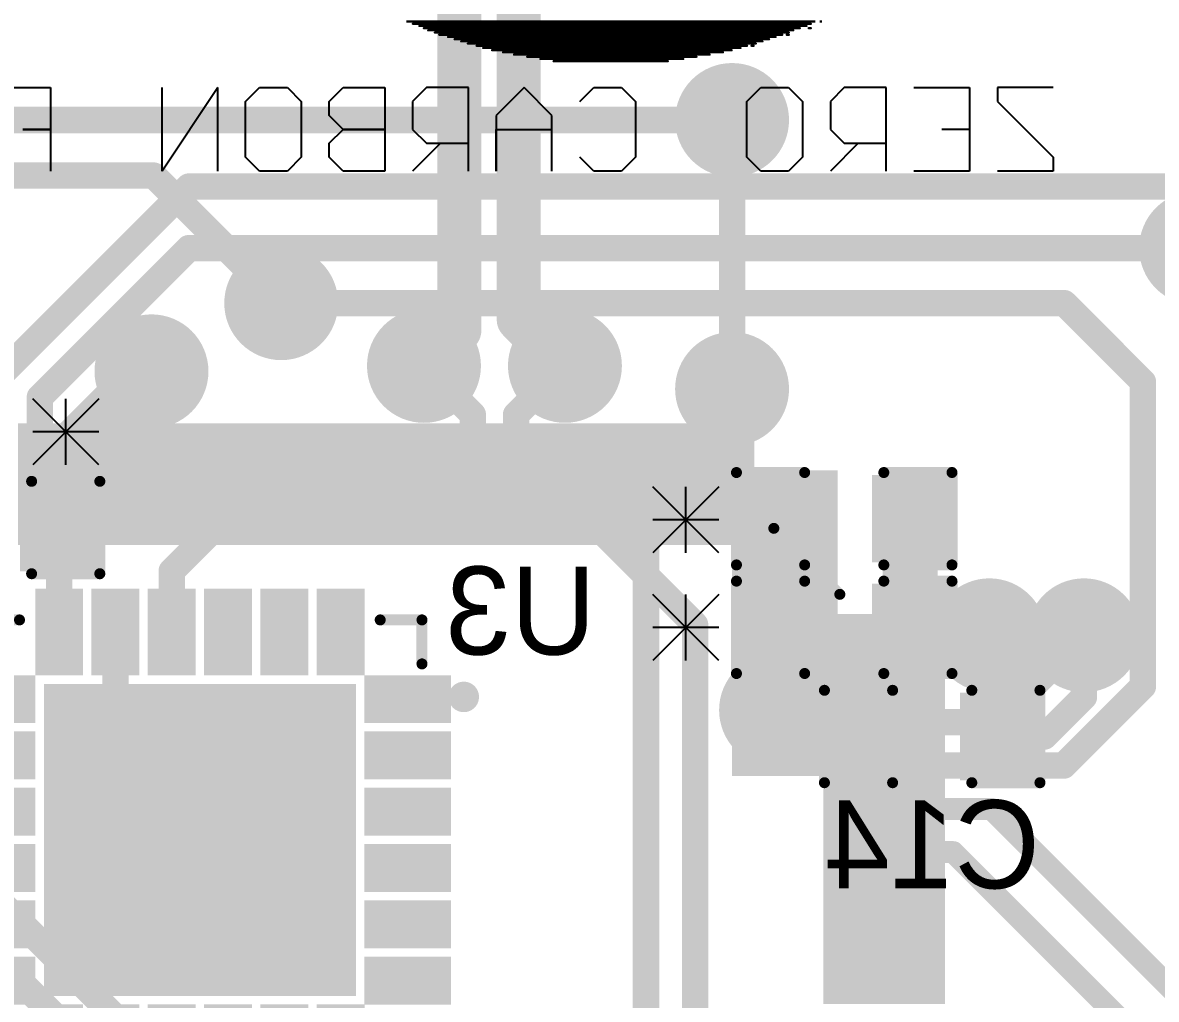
# Model space of a CAD drawing. Header units: millimetres. Extents: x 2.17 to 4.96, y 1.49 to 4.34.
# Drawn here: x 3.512 to 4.028, y 2.845 to 3.288 of the extents above; entities that cross this region are included whole.
import ezdxf

# ---------------------------------------------------------------- set-up
doc = ezdxf.new("R2010")
doc.units = ezdxf.units.MM
doc.header["$MEASUREMENT"] = 0
for name, color, linetype in [('BottomLayer', 5, 'Continuous'), ('BottomOverlay', 54, 'Continuous'), ('BottomPaste', 16, 'Continuous'), ('BottomSolder', 6, 'Continuous'), ('InternalPlane1', 76, 'Continuous'), ('InternalPlane2', 16, 'Continuous'), ('Mechanical2', 216, 'Continuous'), ('MultiLayer', 9, 'Continuous'), ('TopLayer', 1, 'Continuous'), ('TopOverlay', 2, 'Continuous'), ('TopPaste', 8, 'Continuous'), ('TopSolder', 216, 'Continuous'), ('ViaHoleLayer', 16, 'Continuous')]:
    doc.layers.add(name, color=color, linetype=linetype)

# ---------------------------------------------------------------- blocks, each defined once
blk = doc.blocks.new('QFN_24_B_15')
at = {"layer": 'BottomLayer'}
for points in [[(-0.05709, 0.07874), (-0.05709, 0.11024), (-0.07087, 0.07874), (-0.07087, 0.11024)], [(-0.0315, 0.07874), (-0.0315, 0.11024), (-0.04528, 0.07874), (-0.04528, 0.11024)], [(-0.00591, 0.07874), (-0.00591, 0.11024), (-0.01969, 0.07874), (-0.01969, 0.11024)], [(0.01969, 0.07874), (0.01969, 0.11024), (0.00591, 0.07874), (0.00591, 0.11024)], [(0.04528, 0.07874), (0.04528, 0.11024), (0.0315, 0.07874), (0.0315, 0.11024)], [(0.07087, 0.07874), (0.07087, 0.11024), (0.05709, 0.07874), (0.05709, 0.11024)], [(-0.11024, 0.05709), (-0.07874, 0.05709), (-0.11024, 0.07087), (-0.07874, 0.07087)], [(0.07874, 0.05709), (0.11024, 0.05709), (0.07874, 0.07087), (0.11024, 0.07087)], [(-0.06693, -0.06693), (0.06693, -0.06693), (-0.06693, 0.06693), (0.06693, 0.06693)], [(-0.11024, 0.0315), (-0.07874, 0.0315), (-0.11024, 0.04528), (-0.07874, 0.04528)], [(0.07874, 0.0315), (0.11024, 0.0315), (0.07874, 0.04528), (0.11024, 0.04528)], [(-0.11024, 0.00591), (-0.07874, 0.00591), (-0.11024, 0.01969), (-0.07874, 0.01969)], [(0.07874, 0.00591), (0.11024, 0.00591), (0.07874, 0.01969), (0.11024, 0.01969)], [(-0.11024, -0.01969), (-0.07874, -0.01969), (-0.11024, -0.00591), (-0.07874, -0.00591)], [(0.07874, -0.01969), (0.11024, -0.01969), (0.07874, -0.00591), (0.11024, -0.00591)], [(-0.11024, -0.04528), (-0.07874, -0.04528), (-0.11024, -0.0315), (-0.07874, -0.0315)], [(0.07874, -0.04528), (0.11024, -0.04528), (0.07874, -0.0315), (0.11024, -0.0315)], [(-0.11024, -0.07087), (-0.07874, -0.07087), (-0.11024, -0.05709), (-0.07874, -0.05709)], [(0.07874, -0.07087), (0.11024, -0.07087), (0.07874, -0.05709), (0.11024, -0.05709)], [(-0.07087, -0.07874), (-0.07087, -0.11024), (-0.05709, -0.07874), (-0.05709, -0.11024)], [(-0.04528, -0.07874), (-0.04528, -0.11024), (-0.0315, -0.07874), (-0.0315, -0.11024)], [(-0.01969, -0.07874), (-0.01969, -0.11024), (-0.00591, -0.07874), (-0.00591, -0.11024)], [(0.00591, -0.07874), (0.00591, -0.11024), (0.01969, -0.07874), (0.01969, -0.11024)], [(0.0315, -0.07874), (0.0315, -0.11024), (0.04528, -0.07874), (0.04528, -0.11024)], [(0.05709, -0.07874), (0.05709, -0.11024), (0.07087, -0.07874), (0.07087, -0.11024)]]:
    blk.add_solid(points, dxfattribs=at)
at = {"layer": 'BottomOverlay', "const_width": 0.005}
for points in [[(-0.101, 0.1), (-0.101, 0.08)], [(-0.082, 0.1), (-0.101, 0.1)], [(0.101, 0.1), (0.082, 0.1)], [(0.101, 0.1), (0.101, 0.08)], [(-0.101, -0.08), (-0.101, -0.1)], [(0.101, -0.08), (0.101, -0.1)], [(-0.082, -0.1), (-0.101, -0.1)], [(0.101, -0.1), (0.082, -0.1)]]:
    blk.add_lwpolyline(points, dxfattribs=at)
at = {"layer": 'BottomOverlay'}
for points, const_width in [([(-0.10225, 0.1, 1), (-0.09975, 0.1, 1)], 0.0025), ([(-0.10225, 0.1, 1), (-0.09975, 0.1, 1)], 0.0025), ([(-0.08325, 0.1, 1), (-0.08075, 0.1, 1)], 0.0025), ([(0.08075, 0.1, 1), (0.08325, 0.1, 1)], 0.0025), ([(0.09975, 0.1, 1), (0.10225, 0.1, 1)], 0.0025), ([(0.09975, 0.1, 1), (0.10225, 0.1, 1)], 0.0025), ([(-0.10225, 0.08, 1), (-0.09975, 0.08, 1)], 0.0025), ([(0.09975, 0.08, 1), (0.10225, 0.08, 1)], 0.0025), ([(-0.117, -0.065, 1), (-0.123, -0.065, 1)], 0.00787), ([(-0.12497, -0.065, 1), (-0.12103, -0.065, 1)], 0.00394), ([(-0.11897, -0.065, 1), (-0.11503, -0.065, 1)], 0.00394), ([(-0.10225, -0.08, 1), (-0.09975, -0.08, 1)], 0.0025), ([(0.09975, -0.08, 1), (0.10225, -0.08, 1)], 0.0025), ([(-0.10225, -0.1, 1), (-0.09975, -0.1, 1)], 0.0025), ([(-0.10225, -0.1, 1), (-0.09975, -0.1, 1)], 0.0025), ([(-0.08325, -0.1, 1), (-0.08075, -0.1, 1)], 0.0025), ([(0.08075, -0.1, 1), (0.08325, -0.1, 1)], 0.0025), ([(0.09975, -0.1, 1), (0.10225, -0.1, 1)], 0.0025), ([(0.09975, -0.1, 1), (0.10225, -0.1, 1)], 0.0025)]:
    blk.add_lwpolyline(points, format="xyb", close=True, dxfattribs=dict(at, const_width=const_width))
at = {"layer": 'BottomPaste'}
for points in [[(-0.05709, 0.07874), (-0.05709, 0.11024), (-0.07087, 0.07874), (-0.07087, 0.11024)], [(-0.0315, 0.07874), (-0.0315, 0.11024), (-0.04528, 0.07874), (-0.04528, 0.11024)], [(-0.00591, 0.07874), (-0.00591, 0.11024), (-0.01969, 0.07874), (-0.01969, 0.11024)], [(0.01969, 0.07874), (0.01969, 0.11024), (0.00591, 0.07874), (0.00591, 0.11024)], [(0.04528, 0.07874), (0.04528, 0.11024), (0.0315, 0.07874), (0.0315, 0.11024)], [(0.07087, 0.07874), (0.07087, 0.11024), (0.05709, 0.07874), (0.05709, 0.11024)], [(-0.11024, 0.05709), (-0.07874, 0.05709), (-0.11024, 0.07087), (-0.07874, 0.07087)], [(0.07874, 0.05709), (0.11024, 0.05709), (0.07874, 0.07087), (0.11024, 0.07087)], [(-0.06693, -0.06693), (0.06693, -0.06693), (-0.06693, 0.06693), (0.06693, 0.06693)], [(-0.11024, 0.0315), (-0.07874, 0.0315), (-0.11024, 0.04528), (-0.07874, 0.04528)], [(0.07874, 0.0315), (0.11024, 0.0315), (0.07874, 0.04528), (0.11024, 0.04528)], [(-0.11024, 0.00591), (-0.07874, 0.00591), (-0.11024, 0.01969), (-0.07874, 0.01969)], [(0.07874, 0.00591), (0.11024, 0.00591), (0.07874, 0.01969), (0.11024, 0.01969)], [(-0.11024, -0.01969), (-0.07874, -0.01969), (-0.11024, -0.00591), (-0.07874, -0.00591)], [(0.07874, -0.01969), (0.11024, -0.01969), (0.07874, -0.00591), (0.11024, -0.00591)], [(-0.11024, -0.04528), (-0.07874, -0.04528), (-0.11024, -0.0315), (-0.07874, -0.0315)], [(0.07874, -0.04528), (0.11024, -0.04528), (0.07874, -0.0315), (0.11024, -0.0315)], [(-0.11024, -0.07087), (-0.07874, -0.07087), (-0.11024, -0.05709), (-0.07874, -0.05709)], [(0.07874, -0.07087), (0.11024, -0.07087), (0.07874, -0.05709), (0.11024, -0.05709)], [(-0.07087, -0.07874), (-0.07087, -0.11024), (-0.05709, -0.07874), (-0.05709, -0.11024)], [(-0.04528, -0.07874), (-0.04528, -0.11024), (-0.0315, -0.07874), (-0.0315, -0.11024)], [(-0.01969, -0.07874), (-0.01969, -0.11024), (-0.00591, -0.07874), (-0.00591, -0.11024)], [(0.00591, -0.07874), (0.00591, -0.11024), (0.01969, -0.07874), (0.01969, -0.11024)], [(0.0315, -0.07874), (0.0315, -0.11024), (0.04528, -0.07874), (0.04528, -0.11024)], [(0.05709, -0.07874), (0.05709, -0.11024), (0.07087, -0.07874), (0.07087, -0.11024)]]:
    blk.add_solid(points, dxfattribs=at)
at = {"layer": 'BottomSolder'}
for points in [[(-0.05309, 0.07474), (-0.05309, 0.11424), (-0.07487, 0.07474), (-0.07487, 0.11424)], [(-0.0275, 0.07474), (-0.0275, 0.11424), (-0.04928, 0.07474), (-0.04928, 0.11424)], [(-0.00191, 0.07474), (-0.00191, 0.11424), (-0.02369, 0.07474), (-0.02369, 0.11424)], [(0.02369, 0.07474), (0.02369, 0.11424), (0.00191, 0.07474), (0.00191, 0.11424)], [(0.04928, 0.07474), (0.04928, 0.11424), (0.0275, 0.07474), (0.0275, 0.11424)], [(0.07487, 0.07474), (0.07487, 0.11424), (0.05309, 0.07474), (0.05309, 0.11424)], [(-0.11424, 0.05309), (-0.07474, 0.05309), (-0.11424, 0.07487), (-0.07474, 0.07487)], [(0.07474, 0.05309), (0.11424, 0.05309), (0.07474, 0.07487), (0.11424, 0.07487)], [(-0.07093, -0.07093), (0.07093, -0.07093), (-0.07093, 0.07093), (0.07093, 0.07093)], [(-0.11424, 0.0275), (-0.07474, 0.0275), (-0.11424, 0.04928), (-0.07474, 0.04928)], [(0.07474, 0.0275), (0.11424, 0.0275), (0.07474, 0.04928), (0.11424, 0.04928)], [(-0.11424, 0.00191), (-0.07474, 0.00191), (-0.11424, 0.02369), (-0.07474, 0.02369)], [(0.07474, 0.00191), (0.11424, 0.00191), (0.07474, 0.02369), (0.11424, 0.02369)], [(-0.11424, -0.02369), (-0.07474, -0.02369), (-0.11424, -0.00191), (-0.07474, -0.00191)], [(0.07474, -0.02369), (0.11424, -0.02369), (0.07474, -0.00191), (0.11424, -0.00191)], [(-0.11424, -0.04928), (-0.07474, -0.04928), (-0.11424, -0.0275), (-0.07474, -0.0275)], [(0.07474, -0.04928), (0.11424, -0.04928), (0.07474, -0.0275), (0.11424, -0.0275)], [(-0.11424, -0.07487), (-0.07474, -0.07487), (-0.11424, -0.05309), (-0.07474, -0.05309)], [(0.07474, -0.07487), (0.11424, -0.07487), (0.07474, -0.05309), (0.11424, -0.05309)], [(-0.07487, -0.07474), (-0.07487, -0.11424), (-0.05309, -0.07474), (-0.05309, -0.11424)], [(-0.04928, -0.07474), (-0.04928, -0.11424), (-0.0275, -0.07474), (-0.0275, -0.11424)], [(-0.02369, -0.07474), (-0.02369, -0.11424), (-0.00191, -0.07474), (-0.00191, -0.11424)], [(0.00191, -0.07474), (0.00191, -0.11424), (0.02369, -0.07474), (0.02369, -0.11424)], [(0.0275, -0.07474), (0.0275, -0.11424), (0.04928, -0.07474), (0.04928, -0.11424)], [(0.05309, -0.07474), (0.05309, -0.11424), (0.07487, -0.07474), (0.07487, -0.11424)]]:
    blk.add_solid(points, dxfattribs=at)
blk = doc.blocks.new('LQFP_100_16')
at = {"layer": 'TopLayer'}
for points in [[(-0.07283, 0.2815), (-0.07283, 0.32874), (-0.08465, 0.2815), (-0.08465, 0.32874)], [(-0.05315, 0.2815), (-0.05315, 0.32874), (-0.06496, 0.2815), (-0.06496, 0.32874)], [(-0.03346, 0.2815), (-0.03346, 0.32874), (-0.04528, 0.2815), (-0.04528, 0.32874)], [(-0.01378, 0.2815), (-0.01378, 0.32874), (-0.02559, 0.2815), (-0.02559, 0.32874)], [(0.00591, 0.2815), (0.00591, 0.32874), (-0.00591, 0.2815), (-0.00591, 0.32874)], [(0.02559, 0.2815), (0.02559, 0.32874), (0.01378, 0.2815), (0.01378, 0.32874)], [(0.04528, 0.2815), (0.04528, 0.32874), (0.03346, 0.2815), (0.03346, 0.32874)], [(0.06496, 0.2815), (0.06496, 0.32874), (0.05315, 0.2815), (0.05315, 0.32874)], [(0.08465, 0.2815), (0.08465, 0.32874), (0.07283, 0.2815), (0.07283, 0.32874)], [(0.10433, 0.2815), (0.10433, 0.32874), (0.09252, 0.2815), (0.09252, 0.32874)], [(0.12402, 0.2815), (0.12402, 0.32874), (0.1122, 0.2815), (0.1122, 0.32874)], [(0.1437, 0.2815), (0.1437, 0.32874), (0.13189, 0.2815), (0.13189, 0.32874)], [(0.16339, 0.2815), (0.16339, 0.32874), (0.15157, 0.2815), (0.15157, 0.32874)], [(0.18307, 0.2815), (0.18307, 0.32874), (0.17126, 0.2815), (0.17126, 0.32874)], [(0.20276, 0.2815), (0.20276, 0.32874), (0.19094, 0.2815), (0.19094, 0.32874)], [(0.22244, 0.2815), (0.22244, 0.32874), (0.21063, 0.2815), (0.21063, 0.32874)], [(0.24213, 0.2815), (0.24213, 0.32874), (0.23031, 0.2815), (0.23031, 0.32874)], [(0.2815, 0.23031), (0.32874, 0.23031), (0.2815, 0.24213), (0.32874, 0.24213)], [(0.2815, 0.21063), (0.32874, 0.21063), (0.2815, 0.22244), (0.32874, 0.22244)], [(0.2815, 0.19094), (0.32874, 0.19094), (0.2815, 0.20276), (0.32874, 0.20276)], [(0.2815, 0.17126), (0.32874, 0.17126), (0.2815, 0.18307), (0.32874, 0.18307)], [(0.2815, 0.15157), (0.32874, 0.15157), (0.2815, 0.16339), (0.32874, 0.16339)], [(0.2815, 0.13189), (0.32874, 0.13189), (0.2815, 0.1437), (0.32874, 0.1437)], [(0.2815, 0.1122), (0.32874, 0.1122), (0.2815, 0.12402), (0.32874, 0.12402)], [(0.2815, 0.09252), (0.32874, 0.09252), (0.2815, 0.10433), (0.32874, 0.10433)], [(0.2815, 0.07283), (0.32874, 0.07283), (0.2815, 0.08465), (0.32874, 0.08465)]]:
    blk.add_solid(points, dxfattribs=at)
at = {"layer": 'TopOverlay', "const_width": 0.005}
blk.add_lwpolyline([(0.255, 0.285), (0.285, 0.255)], dxfattribs=at)
at = {"layer": 'TopOverlay', "const_width": 0.0025}
for points in [[(0.25375, 0.285, 1), (0.25625, 0.285, 1)], [(0.28375, 0.255, 1), (0.28625, 0.255, 1)]]:
    blk.add_lwpolyline(points, format="xyb", close=True, dxfattribs=at)
at = {"layer": 'TopPaste'}
for points in [[(-0.07283, 0.2815), (-0.07283, 0.32874), (-0.08465, 0.2815), (-0.08465, 0.32874)], [(-0.05315, 0.2815), (-0.05315, 0.32874), (-0.06496, 0.2815), (-0.06496, 0.32874)], [(-0.03346, 0.2815), (-0.03346, 0.32874), (-0.04528, 0.2815), (-0.04528, 0.32874)], [(-0.01378, 0.2815), (-0.01378, 0.32874), (-0.02559, 0.2815), (-0.02559, 0.32874)], [(0.00591, 0.2815), (0.00591, 0.32874), (-0.00591, 0.2815), (-0.00591, 0.32874)], [(0.02559, 0.2815), (0.02559, 0.32874), (0.01378, 0.2815), (0.01378, 0.32874)], [(0.04528, 0.2815), (0.04528, 0.32874), (0.03346, 0.2815), (0.03346, 0.32874)], [(0.06496, 0.2815), (0.06496, 0.32874), (0.05315, 0.2815), (0.05315, 0.32874)], [(0.08465, 0.2815), (0.08465, 0.32874), (0.07283, 0.2815), (0.07283, 0.32874)], [(0.10433, 0.2815), (0.10433, 0.32874), (0.09252, 0.2815), (0.09252, 0.32874)], [(0.12402, 0.2815), (0.12402, 0.32874), (0.1122, 0.2815), (0.1122, 0.32874)], [(0.1437, 0.2815), (0.1437, 0.32874), (0.13189, 0.2815), (0.13189, 0.32874)], [(0.16339, 0.2815), (0.16339, 0.32874), (0.15157, 0.2815), (0.15157, 0.32874)], [(0.18307, 0.2815), (0.18307, 0.32874), (0.17126, 0.2815), (0.17126, 0.32874)], [(0.20276, 0.2815), (0.20276, 0.32874), (0.19094, 0.2815), (0.19094, 0.32874)], [(0.22244, 0.2815), (0.22244, 0.32874), (0.21063, 0.2815), (0.21063, 0.32874)], [(0.24213, 0.2815), (0.24213, 0.32874), (0.23031, 0.2815), (0.23031, 0.32874)], [(0.2815, 0.23031), (0.32874, 0.23031), (0.2815, 0.24213), (0.32874, 0.24213)], [(0.2815, 0.21063), (0.32874, 0.21063), (0.2815, 0.22244), (0.32874, 0.22244)], [(0.2815, 0.19094), (0.32874, 0.19094), (0.2815, 0.20276), (0.32874, 0.20276)], [(0.2815, 0.17126), (0.32874, 0.17126), (0.2815, 0.18307), (0.32874, 0.18307)], [(0.2815, 0.15157), (0.32874, 0.15157), (0.2815, 0.16339), (0.32874, 0.16339)], [(0.2815, 0.13189), (0.32874, 0.13189), (0.2815, 0.1437), (0.32874, 0.1437)], [(0.2815, 0.1122), (0.32874, 0.1122), (0.2815, 0.12402), (0.32874, 0.12402)], [(0.2815, 0.09252), (0.32874, 0.09252), (0.2815, 0.10433), (0.32874, 0.10433)], [(0.2815, 0.07283), (0.32874, 0.07283), (0.2815, 0.08465), (0.32874, 0.08465)]]:
    blk.add_solid(points, dxfattribs=at)
at = {"layer": 'TopSolder'}
for points in [[(-0.06883, 0.2775), (-0.06883, 0.33274), (-0.08865, 0.2775), (-0.08865, 0.33274)], [(-0.04915, 0.2775), (-0.04915, 0.33274), (-0.06896, 0.2775), (-0.06896, 0.33274)], [(-0.02946, 0.2775), (-0.02946, 0.33274), (-0.04928, 0.2775), (-0.04928, 0.33274)], [(-0.00978, 0.2775), (-0.00978, 0.33274), (-0.02959, 0.2775), (-0.02959, 0.33274)], [(0.00991, 0.2775), (0.00991, 0.33274), (-0.00991, 0.2775), (-0.00991, 0.33274)], [(0.02959, 0.2775), (0.02959, 0.33274), (0.00978, 0.2775), (0.00978, 0.33274)], [(0.04928, 0.2775), (0.04928, 0.33274), (0.02946, 0.2775), (0.02946, 0.33274)], [(0.06896, 0.2775), (0.06896, 0.33274), (0.04915, 0.2775), (0.04915, 0.33274)], [(0.08865, 0.2775), (0.08865, 0.33274), (0.06883, 0.2775), (0.06883, 0.33274)], [(0.10833, 0.2775), (0.10833, 0.33274), (0.08852, 0.2775), (0.08852, 0.33274)], [(0.12802, 0.2775), (0.12802, 0.33274), (0.1082, 0.2775), (0.1082, 0.33274)], [(0.1477, 0.2775), (0.1477, 0.33274), (0.12789, 0.2775), (0.12789, 0.33274)], [(0.16739, 0.2775), (0.16739, 0.33274), (0.14757, 0.2775), (0.14757, 0.33274)], [(0.18707, 0.2775), (0.18707, 0.33274), (0.16726, 0.2775), (0.16726, 0.33274)], [(0.20676, 0.2775), (0.20676, 0.33274), (0.18694, 0.2775), (0.18694, 0.33274)], [(0.22644, 0.2775), (0.22644, 0.33274), (0.20663, 0.2775), (0.20663, 0.33274)], [(0.24613, 0.2775), (0.24613, 0.33274), (0.22631, 0.2775), (0.22631, 0.33274)], [(0.2775, 0.22631), (0.33274, 0.22631), (0.2775, 0.24613), (0.33274, 0.24613)], [(0.2775, 0.20663), (0.33274, 0.20663), (0.2775, 0.22644), (0.33274, 0.22644)], [(0.2775, 0.18694), (0.33274, 0.18694), (0.2775, 0.20676), (0.33274, 0.20676)], [(0.2775, 0.16726), (0.33274, 0.16726), (0.2775, 0.18707), (0.33274, 0.18707)], [(0.2775, 0.14757), (0.33274, 0.14757), (0.2775, 0.16739), (0.33274, 0.16739)], [(0.2775, 0.12789), (0.33274, 0.12789), (0.2775, 0.1477), (0.33274, 0.1477)], [(0.2775, 0.1082), (0.33274, 0.1082), (0.2775, 0.12802), (0.33274, 0.12802)], [(0.2775, 0.08852), (0.33274, 0.08852), (0.2775, 0.10833), (0.33274, 0.10833)], [(0.2775, 0.06883), (0.33274, 0.06883), (0.2775, 0.08865), (0.33274, 0.08865)]]:
    blk.add_solid(points, dxfattribs=at)
blk = doc.blocks.new('C__0603_B_34')
at = {"layer": 'BottomLayer'}
for points in [[(-0.015, -0.0175), (-0.015, 0.0175), (-0.045, -0.0175), (-0.045, 0.0175)], [(0.045, -0.0175), (0.045, 0.0175), (0.015, -0.0175), (0.015, 0.0175)]]:
    blk.add_solid(points, dxfattribs=at)
at = {"layer": 'BottomOverlay', "const_width": 0.005}
for points in [[(-0.049, 0.021), (-0.049, -0.021)], [(-0.018, 0.021), (-0.049, 0.021)], [(0.049, 0.021), (0.018, 0.021)], [(0.049, 0.021), (0.049, -0.021)], [(-0.018, -0.021), (-0.049, -0.021)], [(0.049, -0.021), (0.018, -0.021)]]:
    blk.add_lwpolyline(points, dxfattribs=at)
at = {"layer": 'BottomOverlay', "const_width": 0.0025}
for points in [[(-0.05025, 0.021, 1), (-0.04775, 0.021, 1)], [(-0.05025, 0.021, 1), (-0.04775, 0.021, 1)], [(-0.01925, 0.021, 1), (-0.01675, 0.021, 1)], [(0.01675, 0.021, 1), (0.01925, 0.021, 1)], [(0.04775, 0.021, 1), (0.05025, 0.021, 1)], [(0.04775, 0.021, 1), (0.05025, 0.021, 1)], [(-0.05025, -0.021, 1), (-0.04775, -0.021, 1)], [(-0.05025, -0.021, 1), (-0.04775, -0.021, 1)], [(-0.01925, -0.021, 1), (-0.01675, -0.021, 1)], [(0.01675, -0.021, 1), (0.01925, -0.021, 1)], [(0.04775, -0.021, 1), (0.05025, -0.021, 1)], [(0.04775, -0.021, 1), (0.05025, -0.021, 1)]]:
    blk.add_lwpolyline(points, format="xyb", close=True, dxfattribs=at)
at = {"layer": 'BottomPaste'}
for points in [[(-0.015, -0.0175), (-0.015, 0.0175), (-0.045, -0.0175), (-0.045, 0.0175)], [(0.045, -0.0175), (0.045, 0.0175), (0.015, -0.0175), (0.015, 0.0175)]]:
    blk.add_solid(points, dxfattribs=at)
at = {"layer": 'BottomSolder'}
for points in [[(-0.01264, -0.01986), (-0.01264, 0.01986), (-0.04736, -0.01986), (-0.04736, 0.01986)], [(0.04736, -0.01986), (0.04736, 0.01986), (0.01264, -0.01986), (0.01264, 0.01986)]]:
    blk.add_solid(points, dxfattribs=at)
blk = doc.blocks.new('C___0603_B_41')
at = {"layer": 'BottomLayer'}
for points in [[(-0.015, -0.0175), (-0.015, 0.0175), (-0.045, -0.0175), (-0.045, 0.0175)], [(0.045, -0.0175), (0.045, 0.0175), (0.015, -0.0175), (0.015, 0.0175)]]:
    blk.add_solid(points, dxfattribs=at)
at = {"layer": 'BottomOverlay', "const_width": 0.005}
for points in [[(-0.049, 0.021), (-0.018, 0.021)], [(-0.049, -0.021), (-0.049, 0.021)], [(0.018, 0.021), (0.049, 0.021)], [(0.049, -0.021), (0.049, 0.021)], [(-0.049, -0.021), (-0.018, -0.021)], [(0.018, -0.021), (0.049, -0.021)]]:
    blk.add_lwpolyline(points, dxfattribs=at)
at = {"layer": 'BottomOverlay', "const_width": 0.0025}
for points in [[(-0.05025, 0.021, 1), (-0.04775, 0.021, 1)], [(-0.05025, 0.021, 1), (-0.04775, 0.021, 1)], [(-0.01925, 0.021, 1), (-0.01675, 0.021, 1)], [(0.01675, 0.021, 1), (0.01925, 0.021, 1)], [(0.04775, 0.021, 1), (0.05025, 0.021, 1)], [(0.04775, 0.021, 1), (0.05025, 0.021, 1)], [(-0.05025, -0.021, 1), (-0.04775, -0.021, 1)], [(-0.05025, -0.021, 1), (-0.04775, -0.021, 1)], [(-0.01925, -0.021, 1), (-0.01675, -0.021, 1)], [(0.01675, -0.021, 1), (0.01925, -0.021, 1)], [(0.04775, -0.021, 1), (0.05025, -0.021, 1)], [(0.04775, -0.021, 1), (0.05025, -0.021, 1)]]:
    blk.add_lwpolyline(points, format="xyb", close=True, dxfattribs=at)
at = {"layer": 'BottomPaste'}
for points in [[(-0.015, -0.0175), (-0.015, 0.0175), (-0.045, -0.0175), (-0.045, 0.0175)], [(0.045, -0.0175), (0.045, 0.0175), (0.015, -0.0175), (0.015, 0.0175)]]:
    blk.add_solid(points, dxfattribs=at)
at = {"layer": 'BottomSolder'}
for points in [[(-0.01264, -0.01986), (-0.01264, 0.01986), (-0.04736, -0.01986), (-0.04736, 0.01986)], [(0.04736, -0.01986), (0.04736, 0.01986), (0.01264, -0.01986), (0.01264, 0.01986)]]:
    blk.add_solid(points, dxfattribs=at)
blk = doc.blocks.new('C__0603_B_46')
at = {"layer": 'BottomLayer'}
for points in [[(-0.015, -0.0175), (-0.015, 0.0175), (-0.045, -0.0175), (-0.045, 0.0175)], [(0.045, -0.0175), (0.045, 0.0175), (0.015, -0.0175), (0.015, 0.0175)]]:
    blk.add_solid(points, dxfattribs=at)
at = {"layer": 'BottomOverlay', "const_width": 0.005}
for points in [[(-0.049, 0.021), (-0.049, -0.021)], [(-0.018, 0.021), (-0.049, 0.021)], [(0.049, 0.021), (0.018, 0.021)], [(0.049, 0.021), (0.049, -0.021)], [(-0.018, -0.021), (-0.049, -0.021)], [(0.049, -0.021), (0.018, -0.021)]]:
    blk.add_lwpolyline(points, dxfattribs=at)
at = {"layer": 'BottomOverlay', "const_width": 0.0025}
for points in [[(-0.05025, 0.021, 1), (-0.04775, 0.021, 1)], [(-0.05025, 0.021, 1), (-0.04775, 0.021, 1)], [(-0.01925, 0.021, 1), (-0.01675, 0.021, 1)], [(0.01675, 0.021, 1), (0.01925, 0.021, 1)], [(0.04775, 0.021, 1), (0.05025, 0.021, 1)], [(0.04775, 0.021, 1), (0.05025, 0.021, 1)], [(-0.05025, -0.021, 1), (-0.04775, -0.021, 1)], [(-0.05025, -0.021, 1), (-0.04775, -0.021, 1)], [(-0.01925, -0.021, 1), (-0.01675, -0.021, 1)], [(0.01675, -0.021, 1), (0.01925, -0.021, 1)], [(0.04775, -0.021, 1), (0.05025, -0.021, 1)], [(0.04775, -0.021, 1), (0.05025, -0.021, 1)]]:
    blk.add_lwpolyline(points, format="xyb", close=True, dxfattribs=at)
at = {"layer": 'BottomPaste'}
for points in [[(-0.015, -0.0175), (-0.015, 0.0175), (-0.045, -0.0175), (-0.045, 0.0175)], [(0.045, -0.0175), (0.045, 0.0175), (0.015, -0.0175), (0.015, 0.0175)]]:
    blk.add_solid(points, dxfattribs=at)
at = {"layer": 'BottomSolder'}
for points in [[(-0.01264, -0.01986), (-0.01264, 0.01986), (-0.04736, -0.01986), (-0.04736, 0.01986)], [(0.04736, -0.01986), (0.04736, 0.01986), (0.01264, -0.01986), (0.01264, 0.01986)]]:
    blk.add_solid(points, dxfattribs=at)
blk = doc.blocks.new('C__0603_B_52')
at = {"layer": 'BottomLayer'}
for points in [[(-0.015, -0.0175), (-0.015, 0.0175), (-0.045, -0.0175), (-0.045, 0.0175)], [(0.045, -0.0175), (0.045, 0.0175), (0.015, -0.0175), (0.015, 0.0175)]]:
    blk.add_solid(points, dxfattribs=at)
at = {"layer": 'BottomOverlay', "const_width": 0.005}
for points in [[(-0.049, 0.021), (-0.049, -0.021)], [(-0.018, 0.021), (-0.049, 0.021)], [(0.049, 0.021), (0.018, 0.021)], [(0.049, 0.021), (0.049, -0.021)], [(-0.018, -0.021), (-0.049, -0.021)], [(0.049, -0.021), (0.018, -0.021)]]:
    blk.add_lwpolyline(points, dxfattribs=at)
at = {"layer": 'BottomOverlay', "const_width": 0.0025}
for points in [[(-0.05025, 0.021, 1), (-0.04775, 0.021, 1)], [(-0.05025, 0.021, 1), (-0.04775, 0.021, 1)], [(-0.01925, 0.021, 1), (-0.01675, 0.021, 1)], [(0.01675, 0.021, 1), (0.01925, 0.021, 1)], [(0.04775, 0.021, 1), (0.05025, 0.021, 1)], [(0.04775, 0.021, 1), (0.05025, 0.021, 1)], [(-0.05025, -0.021, 1), (-0.04775, -0.021, 1)], [(-0.05025, -0.021, 1), (-0.04775, -0.021, 1)], [(-0.01925, -0.021, 1), (-0.01675, -0.021, 1)], [(0.01675, -0.021, 1), (0.01925, -0.021, 1)], [(0.04775, -0.021, 1), (0.05025, -0.021, 1)], [(0.04775, -0.021, 1), (0.05025, -0.021, 1)]]:
    blk.add_lwpolyline(points, format="xyb", close=True, dxfattribs=at)
at = {"layer": 'BottomPaste'}
for points in [[(-0.015, -0.0175), (-0.015, 0.0175), (-0.045, -0.0175), (-0.045, 0.0175)], [(0.045, -0.0175), (0.045, 0.0175), (0.015, -0.0175), (0.015, 0.0175)]]:
    blk.add_solid(points, dxfattribs=at)
at = {"layer": 'BottomSolder'}
for points in [[(-0.01264, -0.01986), (-0.01264, 0.01986), (-0.04736, -0.01986), (-0.04736, 0.01986)], [(0.04736, -0.01986), (0.04736, 0.01986), (0.01264, -0.01986), (0.01264, 0.01986)]]:
    blk.add_solid(points, dxfattribs=at)

msp = doc.modelspace()

# ---------------------------------------------------------------- linework, layer by layer
at = {"layer": 'BottomLayer'}
for points, const_width in [([(3.738, 3.1535), (3.738, 3.465)], 0.02), ([(3.711, 3.14859), (3.711, 3.389)], 0.02), ([(3.835, 3.122), (3.835, 3.24425)], 0.012), ([(2.926, 3.219), (3.572, 3.219)], 0.012), ([(3.572, 3.219), (3.63, 3.161)], 0.012), ([(3.738, 3.1535), (3.759, 3.1325)], 0.02), ([(3.69491, 3.1325), (3.711, 3.14859)], 0.02), ([(3.52851, 3.08751), (3.571, 3.13)], 0.025), ([(3.52851, 3.059), (3.52851, 3.08751)], 0.025), ([(3.856, 3.01363), (3.856, 3.063)], 0.025), ([(3.916, 3.063), (3.918, 3.061)], 0.025), ([(3.916, 3.01363), (3.916, 3.063)], 0.025), ([(3.5802, 3.0392), (3.605, 3.064)], 0.012), ([(3.605, 3.064), (3.769, 3.064)], 0.012), ([(3.769, 3.064), (3.81819, 3.01481)], 0.012), ([(3.52851, 3.059), (3.52902, 3.05849)], 0.012), ([(3.52902, 3.01149), (3.52902, 3.05849)], 0.012), ([(3.5802, 3.01149), (3.5802, 3.0392)], 0.012), ([(3.916, 3.01363), (3.91963, 3.01)], 0.025), ([(3.81819, 2.69881), (3.81819, 3.01481)], 0.012), ([(3.91963, 3.01), (3.952, 3.01)], 0.025), ([(3.52851, 3.012), (3.52902, 3.01149)], 0.012), ([(3.55461, 2.95539), (3.55461, 3.01149)], 0.012), ([(3.995, 2.982), (3.995, 3.01)], 0.012), ([(3.855, 2.976), (3.867, 2.964)], 0.025), ([(3.977, 2.964), (3.995, 2.982)], 0.012), ([(3.867, 2.964), (3.896, 2.964)], 0.025), ([(3.956, 2.964), (3.977, 2.964)], 0.012), ([(3.55461, 2.95539), (3.593, 2.917)], 0.012)]:
    msp.add_lwpolyline(points, dxfattribs=dict(at, const_width=const_width))
for points, const_width in [([(3.82909, 3.24425, 1), (3.84091, 3.24425, 1)], 0.01181), ([(3.832, 3.24425, 1), (3.838, 3.24425, 1)], 0.006), ([(3.569, 3.219, 1), (3.575, 3.219, 1)], 0.006), ([(3.569, 3.219, 1), (3.575, 3.219, 1)], 0.006), ([(3.62409, 3.161, 1), (3.63591, 3.161, 1)], 0.01181), ([(3.627, 3.161, 1), (3.633, 3.161, 1)], 0.006), ([(3.733, 3.1535, 1), (3.743, 3.1535, 1)], 0.01), ([(3.733, 3.1535, 1), (3.743, 3.1535, 1)], 0.01), ([(3.706, 3.14859, 1), (3.716, 3.14859, 1)], 0.01), ([(3.706, 3.14859, 1), (3.716, 3.14859, 1)], 0.01), ([(3.56475, 3.13, 1), (3.57725, 3.13, 1)], 0.0125), ([(3.56509, 3.13, 1), (3.57691, 3.13, 1)], 0.01181), ([(3.689, 3.1325, 1), (3.70081, 3.1325, 1)], 0.01181), ([(3.68991, 3.1325, 1), (3.69991, 3.1325, 1)], 0.01), ([(3.75309, 3.1325, 1), (3.76491, 3.1325, 1)], 0.01181), ([(3.754, 3.1325, 1), (3.764, 3.1325, 1)], 0.01), ([(3.82909, 3.122, 1), (3.84091, 3.122, 1)], 0.01181), ([(3.832, 3.122, 1), (3.838, 3.122, 1)], 0.006), ([(3.52226, 3.08751, 1), (3.53476, 3.08751, 1)], 0.0125), ([(3.52226, 3.08751, 1), (3.53476, 3.08751, 1)], 0.0125), ([(3.84975, 3.063, 1), (3.86225, 3.063, 1)], 0.0125), ([(3.90975, 3.063, 1), (3.92225, 3.063, 1)], 0.0125), ([(3.90975, 3.063, 1), (3.92225, 3.063, 1)], 0.0125), ([(3.91175, 3.061, 1), (3.92425, 3.061, 1)], 0.0125), ([(3.52226, 3.059, 1), (3.53476, 3.059, 1)], 0.0125), ([(3.602, 3.064, 1), (3.608, 3.064, 1)], 0.006), ([(3.602, 3.064, 1), (3.608, 3.064, 1)], 0.006), ([(3.766, 3.064, 1), (3.772, 3.064, 1)], 0.006), ([(3.766, 3.064, 1), (3.772, 3.064, 1)], 0.006), ([(3.52551, 3.059, 1), (3.53151, 3.059, 1)], 0.006), ([(3.52602, 3.05849, 1), (3.53202, 3.05849, 1)], 0.006), ([(3.52602, 3.05849, 1), (3.53202, 3.05849, 1)], 0.006), ([(3.5772, 3.0392, 1), (3.5832, 3.0392, 1)], 0.006), ([(3.5772, 3.0392, 1), (3.5832, 3.0392, 1)], 0.006), ([(3.84975, 3.01363, 1), (3.86225, 3.01363, 1)], 0.0125), ([(3.90975, 3.01363, 1), (3.92225, 3.01363, 1)], 0.0125), ([(3.90975, 3.01363, 1), (3.92225, 3.01363, 1)], 0.0125), ([(3.81519, 3.01481, 1), (3.82119, 3.01481, 1)], 0.006), ([(3.81519, 3.01481, 1), (3.82119, 3.01481, 1)], 0.006), ([(3.91338, 3.01, 1), (3.92588, 3.01, 1)], 0.0125), ([(3.91338, 3.01, 1), (3.92588, 3.01, 1)], 0.0125), ([(3.94575, 3.01, 1), (3.95825, 3.01, 1)], 0.0125), ([(3.94609, 3.01, 1), (3.95791, 3.01, 1)], 0.01181), ([(3.98909, 3.01, 1), (4.00091, 3.01, 1)], 0.01181), ([(3.52551, 3.012, 1), (3.53151, 3.012, 1)], 0.006), ([(3.52602, 3.01149, 1), (3.53202, 3.01149, 1)], 0.006), ([(3.52602, 3.01149, 1), (3.53202, 3.01149, 1)], 0.006), ([(3.55161, 3.01149, 1), (3.55761, 3.01149, 1)], 0.006), ([(3.5772, 3.01149, 1), (3.5832, 3.01149, 1)], 0.006), ([(3.992, 3.01, 1), (3.998, 3.01, 1)], 0.006), ([(3.84875, 2.976, 1), (3.86125, 2.976, 1)], 0.0125), ([(3.84909, 2.976, 1), (3.86091, 2.976, 1)], 0.01181), ([(3.992, 2.982, 1), (3.998, 2.982, 1)], 0.006), ([(3.992, 2.982, 1), (3.998, 2.982, 1)], 0.006), ([(3.86075, 2.964, 1), (3.87325, 2.964, 1)], 0.0125), ([(3.86075, 2.964, 1), (3.87325, 2.964, 1)], 0.0125), ([(3.88975, 2.964, 1), (3.90225, 2.964, 1)], 0.0125), ([(3.953, 2.964, 1), (3.959, 2.964, 1)], 0.006), ([(3.974, 2.964, 1), (3.98, 2.964, 1)], 0.006), ([(3.974, 2.964, 1), (3.98, 2.964, 1)], 0.006), ([(3.54871, 2.95539, 1), (3.56052, 2.95539, 1)], 0.01181), ([(3.62809, 2.956, 1), (3.63991, 2.956, 1)], 0.01181), ([(3.55161, 2.95539, 1), (3.55761, 2.95539, 1)], 0.006), ([(3.55161, 2.95539, 1), (3.55761, 2.95539, 1)], 0.006), ([(3.54909, 2.916, 1), (3.56091, 2.916, 1)], 0.01181), ([(3.59, 2.917, 1), (3.596, 2.917, 1)], 0.006), ([(3.62809, 2.915, 1), (3.63991, 2.915, 1)], 0.01181), ([(3.54939, 2.876, 1), (3.5612, 2.876, 1)], 0.01181), ([(3.62809, 2.876, 1), (3.63991, 2.876, 1)], 0.01181)]:
    msp.add_lwpolyline(points, format="xyb", close=True, dxfattribs=dict(at, const_width=const_width))
msp.add_solid([(3.835, 2.946), (3.883, 2.946), (3.835, 3.085), (3.883, 3.085)], dxfattribs=at)
at = {"layer": 'BottomOverlay'}
for p, q in [((3.49982, 3.25899), (3.52515, 3.25899)), ((3.52515, 3.25899), (3.52515, 3.23999)), ((3.60112, 3.25899), (3.5758, 3.221)), ((3.5758, 3.221), (3.5758, 3.25899)), ((3.60112, 3.221), (3.60112, 3.25899)), ((3.61379, 3.25266), (3.62012, 3.25899)), ((3.62012, 3.25899), (3.63278, 3.25899)), ((3.63278, 3.25899), (3.63911, 3.25266)), ((3.65177, 3.25266), (3.6581, 3.25899)), ((3.6581, 3.25899), (3.6771, 3.25899)), ((3.6771, 3.25899), (3.6771, 3.221)), ((3.69609, 3.25899), (3.68976, 3.25266)), ((3.71509, 3.25899), (3.69609, 3.25899)), ((3.71509, 3.221), (3.71509, 3.25899)), ((3.74041, 3.25899), (3.72775, 3.24633)), ((3.75307, 3.24633), (3.74041, 3.25899)), ((3.76574, 3.25266), (3.77207, 3.25899)), ((3.77207, 3.25899), (3.78473, 3.25899)), ((3.78473, 3.25899), (3.79106, 3.25266)), ((3.84171, 3.25266), (3.84804, 3.25899)), ((3.84804, 3.25899), (3.86071, 3.25899)), ((3.86071, 3.25899), (3.86704, 3.25266)), ((3.88603, 3.25899), (3.8797, 3.25266)), ((3.90502, 3.25899), (3.88603, 3.25899)), ((3.90502, 3.221), (3.90502, 3.25899)), ((3.91769, 3.25899), (3.94301, 3.25899)), ((3.94301, 3.25899), (3.94301, 3.221)), ((3.981, 3.25899), (3.95567, 3.25899)), ((3.95567, 3.25899), (3.95567, 3.25266)), ((3.61379, 3.22733), (3.61379, 3.25266)), ((3.63911, 3.25266), (3.63911, 3.22733)), ((3.65177, 3.24633), (3.65177, 3.25266)), ((3.68976, 3.25266), (3.68976, 3.23999)), ((3.79106, 3.25266), (3.79106, 3.22733)), ((3.84171, 3.22733), (3.84171, 3.25266)), ((3.86704, 3.25266), (3.86704, 3.22733)), ((3.8797, 3.25266), (3.8797, 3.23999)), ((3.95567, 3.25266), (3.981, 3.22733)), ((3.6581, 3.23999), (3.65177, 3.24633)), ((3.72775, 3.24633), (3.72775, 3.221)), ((3.75307, 3.221), (3.75307, 3.24633)), ((3.52515, 3.23999), (3.51248, 3.23999)), ((3.51248, 3.23999), (3.52515, 3.23999)), ((3.52515, 3.23999), (3.52515, 3.221)), ((3.65177, 3.23366), (3.6581, 3.23999)), ((3.6581, 3.23999), (3.6771, 3.23999)), ((3.6771, 3.23999), (3.6581, 3.23999)), ((3.68976, 3.23999), (3.69609, 3.23366)), ((3.72775, 3.221), (3.72775, 3.23999)), ((3.72775, 3.23999), (3.75307, 3.23999)), ((3.8797, 3.23999), (3.88603, 3.23366)), ((3.94301, 3.23999), (3.93035, 3.23999)), ((3.65177, 3.22733), (3.65177, 3.23366)), ((3.70242, 3.23366), (3.68976, 3.221)), ((3.69609, 3.23366), (3.71509, 3.23366)), ((3.89236, 3.23366), (3.8797, 3.221)), ((3.88603, 3.23366), (3.90502, 3.23366)), ((3.62012, 3.221), (3.61379, 3.22733)), ((3.63911, 3.22733), (3.63278, 3.221)), ((3.6581, 3.221), (3.65177, 3.22733)), ((3.77207, 3.221), (3.76574, 3.22733)), ((3.79106, 3.22733), (3.78473, 3.221)), ((3.84804, 3.221), (3.84171, 3.22733)), ((3.86704, 3.22733), (3.86071, 3.221)), ((3.981, 3.22733), (3.981, 3.221)), ((3.63278, 3.221), (3.62012, 3.221)), ((3.6771, 3.221), (3.6581, 3.221)), ((3.78473, 3.221), (3.77207, 3.221)), ((3.86071, 3.221), (3.84804, 3.221)), ((3.94301, 3.221), (3.91769, 3.221)), ((3.981, 3.221), (3.95567, 3.221)), ((3.547, 3.11749), (3.51701, 3.0875)), ((3.547, 3.0875), (3.51701, 3.11749)), ((3.532, 3.0875), (3.532, 3.11749)), ((3.547, 3.10249), (3.51701, 3.10249)), ((3.829, 3.07749), (3.79901, 3.0475)), ((3.829, 3.0475), (3.79901, 3.07749)), ((3.814, 3.0475), (3.814, 3.07749)), ((3.829, 3.06249), (3.79901, 3.06249)), ((3.829, 3.02849), (3.79901, 2.9985)), ((3.829, 2.9985), (3.79901, 3.02849)), ((3.814, 2.9985), (3.814, 3.02849)), ((3.829, 3.01349), (3.79901, 3.01349))]:
    msp.add_line(p, q, dxfattribs=at)
at = {"layer": 'BottomOverlay', "const_width": 0.001}
for points in [[(3.68683, 3.289), (3.87283, 3.289)], [(3.87483, 3.289), (3.87583, 3.289)], [(3.68983, 3.288), (3.87083, 3.288)], [(3.69283, 3.287), (3.86883, 3.287)], [(3.69483, 3.286), (3.86583, 3.286)], [(3.69683, 3.285), (3.86283, 3.285)], [(3.69983, 3.284), (3.86083, 3.284)], [(3.86983, 3.286), (3.87083, 3.286)], [(3.70183, 3.283), (3.85783, 3.283)], [(3.70583, 3.282), (3.85483, 3.282)], [(3.70883, 3.281), (3.85183, 3.281)], [(3.71183, 3.28), (3.84883, 3.28)], [(3.71483, 3.279), (3.84583, 3.279)], [(3.71883, 3.278), (3.84183, 3.278)], [(3.84383, 3.278), (3.84483, 3.278)], [(3.85983, 3.283), (3.86083, 3.283)], [(3.72183, 3.277), (3.83883, 3.277)], [(3.72583, 3.276), (3.83483, 3.276)], [(3.73083, 3.275), (3.83083, 3.275)], [(3.73583, 3.274), (3.82483, 3.274)], [(3.74183, 3.273), (3.81883, 3.273)], [(3.74783, 3.272), (3.81283, 3.272)], [(3.75383, 3.271), (3.80583, 3.271)]]:
    msp.add_lwpolyline(points, dxfattribs=at)
at = {"layer": 'BottomOverlay', "const_width": 0.0005}
for points in [[(3.68958, 3.288, 1), (3.69008, 3.288, 1)], [(3.69258, 3.287, 1), (3.69308, 3.287, 1)], [(3.69458, 3.286, 1), (3.69508, 3.286, 1)], [(3.69658, 3.285, 1), (3.69708, 3.285, 1)], [(3.69958, 3.284, 1), (3.70008, 3.284, 1)], [(3.86058, 3.284, 1), (3.86108, 3.284, 1)], [(3.86258, 3.285, 1), (3.86308, 3.285, 1)], [(3.86558, 3.286, 1), (3.86608, 3.286, 1)], [(3.86858, 3.287, 1), (3.86908, 3.287, 1)], [(3.86958, 3.286, 1), (3.87008, 3.286, 1)], [(3.87058, 3.288, 1), (3.87108, 3.288, 1)], [(3.87058, 3.286, 1), (3.87108, 3.286, 1)], [(3.70158, 3.283, 1), (3.70208, 3.283, 1)], [(3.70558, 3.282, 1), (3.70608, 3.282, 1)], [(3.70858, 3.281, 1), (3.70908, 3.281, 1)], [(3.71158, 3.28, 1), (3.71208, 3.28, 1)], [(3.71458, 3.279, 1), (3.71508, 3.279, 1)], [(3.71858, 3.278, 1), (3.71908, 3.278, 1)], [(3.84158, 3.278, 1), (3.84208, 3.278, 1)], [(3.84358, 3.278, 1), (3.84408, 3.278, 1)], [(3.84458, 3.278, 1), (3.84508, 3.278, 1)], [(3.84558, 3.279, 1), (3.84608, 3.279, 1)], [(3.84858, 3.28, 1), (3.84908, 3.28, 1)], [(3.85158, 3.281, 1), (3.85208, 3.281, 1)], [(3.85458, 3.282, 1), (3.85508, 3.282, 1)], [(3.85758, 3.283, 1), (3.85808, 3.283, 1)], [(3.85958, 3.283, 1), (3.86008, 3.283, 1)], [(3.86058, 3.283, 1), (3.86108, 3.283, 1)], [(3.72158, 3.277, 1), (3.72208, 3.277, 1)], [(3.72558, 3.276, 1), (3.72608, 3.276, 1)], [(3.73058, 3.275, 1), (3.73108, 3.275, 1)], [(3.73558, 3.274, 1), (3.73608, 3.274, 1)], [(3.74158, 3.273, 1), (3.74208, 3.273, 1)], [(3.81858, 3.273, 1), (3.81908, 3.273, 1)], [(3.82458, 3.274, 1), (3.82508, 3.274, 1)], [(3.83058, 3.275, 1), (3.83108, 3.275, 1)], [(3.83458, 3.276, 1), (3.83508, 3.276, 1)], [(3.83858, 3.277, 1), (3.83908, 3.277, 1)], [(3.74758, 3.272, 1), (3.74808, 3.272, 1)], [(3.75358, 3.271, 1), (3.75408, 3.271, 1)], [(3.80558, 3.271, 1), (3.80608, 3.271, 1)], [(3.81258, 3.272, 1), (3.81308, 3.272, 1)]]:
    msp.add_lwpolyline(points, format="xyb", close=True, dxfattribs=at)
at = {"layer": 'InternalPlane1', "const_width": 0.04}
msp.add_lwpolyline([(4.93976, 2.51612, -6.760445), (4.93618, 3.32971)], format="xyb", dxfattribs=at)
at = {"layer": 'InternalPlane1', "const_width": 0.02591}
for points in [[(3.82205, 3.24425, 1), (3.84795, 3.24425, 1)], [(4.03305, 3.186, 1), (4.05895, 3.186, 1)], [(3.61705, 3.161, 1), (3.64295, 3.161, 1)], [(3.68195, 3.1325, 1), (3.70786, 3.1325, 1)], [(3.74605, 3.1325, 1), (3.77195, 3.1325, 1)], [(3.82205, 3.122, 1), (3.84795, 3.122, 1)], [(3.98205, 3.01, 1), (4.00795, 3.01, 1)], [(3.84205, 2.976, 1), (3.86795, 2.976, 1)], [(3.54166, 2.95539, 1), (3.56757, 2.95539, 1)], [(3.62105, 2.956, 1), (3.64695, 2.956, 1)], [(3.54205, 2.916, 1), (3.56795, 2.916, 1)], [(3.62105, 2.915, 1), (3.64695, 2.915, 1)], [(3.54235, 2.876, 1), (3.56825, 2.876, 1)], [(3.62105, 2.876, 1), (3.64695, 2.876, 1)]]:
    msp.add_lwpolyline(points, format="xyb", close=True, dxfattribs=at)
at = {"layer": 'InternalPlane2', "const_width": 0.04}
msp.add_lwpolyline([(4.93976, 2.51612, -6.760445), (4.93618, 3.32971)], format="xyb", dxfattribs=at)
at = {"layer": 'InternalPlane2', "const_width": 0.02591}
for points in [[(3.82205, 3.24425, 1), (3.84795, 3.24425, 1)], [(4.03305, 3.186, 1), (4.05895, 3.186, 1)], [(3.61705, 3.161, 1), (3.64295, 3.161, 1)], [(3.55805, 3.13, 1), (3.58395, 3.13, 1)], [(3.68195, 3.1325, 1), (3.70786, 3.1325, 1)], [(3.74605, 3.1325, 1), (3.77195, 3.1325, 1)], [(3.82205, 3.122, 1), (3.84795, 3.122, 1)], [(3.93905, 3.01, 1), (3.96495, 3.01, 1)], [(3.98205, 3.01, 1), (4.00795, 3.01, 1)]]:
    msp.add_lwpolyline(points, format="xyb", close=True, dxfattribs=at)
at = {"layer": 'Mechanical2', "const_width": 0.015}
msp.add_lwpolyline([(4.9336, 2.5218, -6.818913), (4.92995, 3.32439)], format="xyb", dxfattribs=at)
at = {"layer": 'MultiLayer', "const_width": 0.01181}
for points in [[(3.82909, 3.24425, 1), (3.84091, 3.24425, 1)], [(3.62409, 3.161, 1), (3.63591, 3.161, 1)], [(3.56509, 3.13, 1), (3.57691, 3.13, 1)], [(3.689, 3.1325, 1), (3.70081, 3.1325, 1)], [(3.75309, 3.1325, 1), (3.76491, 3.1325, 1)], [(3.82909, 3.122, 1), (3.84091, 3.122, 1)], [(3.94609, 3.01, 1), (3.95791, 3.01, 1)], [(3.98909, 3.01, 1), (4.00091, 3.01, 1)], [(3.84909, 2.976, 1), (3.86091, 2.976, 1)], [(3.54871, 2.95539, 1), (3.56052, 2.95539, 1)], [(3.62809, 2.956, 1), (3.63991, 2.956, 1)], [(3.54909, 2.916, 1), (3.56091, 2.916, 1)], [(3.62809, 2.915, 1), (3.63991, 2.915, 1)], [(3.54939, 2.876, 1), (3.5612, 2.876, 1)], [(3.62809, 2.876, 1), (3.63991, 2.876, 1)]]:
    msp.add_lwpolyline(points, format="xyb", close=True, dxfattribs=at)
at = {"layer": 'TopLayer'}
for points, const_width in [([(3.82909, 3.24425, 1), (3.84091, 3.24425, 1)], 0.01181), ([(3.832, 3.24425, 1), (3.838, 3.24425, 1)], 0.006), ([(3.585, 3.214, 1), (3.591, 3.214, 1)], 0.006), ([(3.585, 3.214, 1), (3.591, 3.214, 1)], 0.006), ([(3.585, 3.186, 1), (3.591, 3.186, 1)], 0.006), ([(3.585, 3.186, 1), (3.591, 3.186, 1)], 0.006), ([(3.62409, 3.161, 1), (3.63591, 3.161, 1)], 0.01181), ([(3.627, 3.161, 1), (3.633, 3.161, 1)], 0.006), ([(3.983, 3.161, 1), (3.989, 3.161, 1)], 0.006), ([(3.983, 3.161, 1), (3.989, 3.161, 1)], 0.006), ([(3.56509, 3.13, 1), (3.57691, 3.13, 1)], 0.01181), ([(3.689, 3.1325, 1), (3.70081, 3.1325, 1)], 0.01181), ([(3.75309, 3.1325, 1), (3.76491, 3.1325, 1)], 0.01181), ([(3.69191, 3.1325, 1), (3.69791, 3.1325, 1)], 0.006), ([(3.756, 3.1325, 1), (3.762, 3.1325, 1)], 0.006), ([(3.82909, 3.122, 1), (3.84091, 3.122, 1)], 0.01181), ([(4.01881, 3.12519, 1), (4.02481, 3.12519, 1)], 0.006), ([(4.01881, 3.12519, 1), (4.02481, 3.12519, 1)], 0.006), ([(3.51726, 3.11826, 1), (3.52326, 3.11826, 1)], 0.006), ([(3.51726, 3.11826, 1), (3.52326, 3.11826, 1)], 0.006), ([(3.832, 3.122, 1), (3.838, 3.122, 1)], 0.006), ([(3.71411, 3.11029, 1), (3.72011, 3.11029, 1)], 0.006), ([(3.71411, 3.11029, 1), (3.72011, 3.11029, 1)], 0.006), ([(3.7338, 3.11029, 1), (3.7398, 3.11029, 1)], 0.006), ([(3.7338, 3.11029, 1), (3.7398, 3.11029, 1)], 0.006), ([(3.51726, 3.07875, 1), (3.52326, 3.07875, 1)], 0.006), ([(3.71411, 3.07875, 1), (3.72011, 3.07875, 1)], 0.006), ([(3.7338, 3.07875, 1), (3.7398, 3.07875, 1)], 0.006), ([(3.79285, 3.07875, 1), (3.79885, 3.07875, 1)], 0.006), ([(3.832, 3.07897, 1), (3.838, 3.07897, 1)], 0.006), ([(3.832, 3.07897, 1), (3.838, 3.07897, 1)], 0.006), ([(3.83222, 3.07875, 1), (3.83822, 3.07875, 1)], 0.006), ([(3.94609, 3.01, 1), (3.95791, 3.01, 1)], 0.01181), ([(3.98909, 3.01, 1), (4.00091, 3.01, 1)], 0.01181), ([(3.992, 3.01, 1), (3.998, 3.01, 1)], 0.006), ([(3.90162, 3.00985, 1), (3.90662, 3.00985, 1)], 0.005), ([(3.94935, 3.00985, 1), (3.95435, 3.00985, 1)], 0.005), ([(3.94935, 3.00985, 1), (3.95435, 3.00985, 1)], 0.005), ([(3.9495, 3.01, 1), (3.9545, 3.01, 1)], 0.005), ([(3.86617, 2.99017, 1), (3.87217, 2.99017, 1)], 0.006), ([(3.86617, 2.99017, 1), (3.87217, 2.99017, 1)], 0.006), ([(3.90112, 2.99017, 1), (3.90712, 2.99017, 1)], 0.006), ([(4.01881, 2.98681, 1), (4.02481, 2.98681, 1)], 0.006), ([(4.01881, 2.98681, 1), (4.02481, 2.98681, 1)], 0.006), ([(3.84909, 2.976, 1), (3.86091, 2.976, 1)], 0.01181), ([(3.852, 2.976, 1), (3.858, 2.976, 1)], 0.006), ([(3.90112, 2.97048, 1), (3.90712, 2.97048, 1)], 0.006), ([(3.95248, 2.97048, 1), (3.95848, 2.97048, 1)], 0.006), ([(3.95248, 2.97048, 1), (3.95848, 2.97048, 1)], 0.006), ([(3.54871, 2.95539, 1), (3.56052, 2.95539, 1)], 0.01181), ([(3.62809, 2.956, 1), (3.63991, 2.956, 1)], 0.01181), ([(3.90112, 2.9508, 1), (3.90712, 2.9508, 1)], 0.006), ([(3.9828, 2.9508, 1), (3.9888, 2.9508, 1)], 0.006), ([(3.9828, 2.9508, 1), (3.9888, 2.9508, 1)], 0.006), ([(3.90162, 2.93111, 1), (3.90662, 2.93111, 1)], 0.005), ([(3.95039, 2.93111, 1), (3.95539, 2.93111, 1)], 0.005), ([(3.95039, 2.93111, 1), (3.95539, 2.93111, 1)], 0.005), ([(3.54909, 2.916, 1), (3.56091, 2.916, 1)], 0.01181), ([(3.62809, 2.915, 1), (3.63991, 2.915, 1)], 0.01181), ([(3.90162, 2.91143, 1), (3.90662, 2.91143, 1)], 0.005), ([(3.93307, 2.91143, 1), (3.93807, 2.91143, 1)], 0.005), ([(3.93307, 2.91143, 1), (3.93807, 2.91143, 1)], 0.005), ([(3.54939, 2.876, 1), (3.5612, 2.876, 1)], 0.01181), ([(3.62809, 2.876, 1), (3.63991, 2.876, 1)], 0.01181)]:
    msp.add_lwpolyline(points, format="xyb", close=True, dxfattribs=dict(at, const_width=const_width))
for points, const_width in [([(3.22925, 3.24425), (3.835, 3.24425)], 0.012), ([(3.50057, 3.12657), (3.588, 3.214)], 0.012), ([(3.588, 3.214), (4.06, 3.214)], 0.012), ([(3.52026, 3.11826), (3.588, 3.186)], 0.012), ([(3.588, 3.186), (4.046, 3.186)], 0.012), ([(3.63, 3.161), (3.986, 3.161)], 0.012), ([(3.986, 3.161), (4.02181, 3.12519)], 0.012), ([(3.69491, 3.1325), (3.71711, 3.11029)], 0.012), ([(3.7368, 3.11029), (3.759, 3.1325)], 0.012), ([(4.02181, 2.98681), (4.02181, 3.12519)], 0.012), ([(3.52026, 3.07875), (3.52026, 3.11826)], 0.012), ([(3.835, 3.07897), (3.835, 3.122)], 0.012), ([(3.71711, 3.07875), (3.71711, 3.11029)], 0.012), ([(3.7368, 3.07875), (3.7368, 3.11029)], 0.012), ([(3.30291, 3.088), (3.79585, 2.59506)], 0.012), ([(3.79585, 2.76515), (3.79585, 3.07875)], 0.012), ([(3.835, 3.07897), (3.83522, 3.07875)], 0.012), ([(3.29604, 3.068), (3.77617, 2.58788)], 0.012), ([(3.95548, 2.97048), (3.995, 3.01)], 0.012), ([(3.90412, 3.00985), (3.95185, 3.00985)], 0.01), ([(3.95185, 3.00985), (3.952, 3.01)], 0.01), ([(3.855, 2.976), (3.86917, 2.99017)], 0.012), ([(3.86917, 2.99017), (3.90412, 2.99017)], 0.012), ([(3.9858, 2.9508), (4.02181, 2.98681)], 0.012), ([(3.90412, 2.97048), (3.95548, 2.97048)], 0.012), ([(3.90412, 2.9508), (3.9858, 2.9508)], 0.012), ([(3.90412, 2.93111), (3.95289, 2.93111)], 0.01), ([(3.95289, 2.93111), (4.101, 2.783)], 0.01), ([(3.90412, 2.91143), (3.93557, 2.91143)], 0.01), ([(3.93557, 2.91143), (4.101, 2.746)], 0.01)]:
    msp.add_lwpolyline(points, dxfattribs=dict(at, const_width=const_width))
at = {"layer": 'ViaHoleLayer', "const_width": 0.00591}
for points in [[(3.83205, 3.24425, 1), (3.83795, 3.24425, 1)], [(3.62705, 3.161, 1), (3.63295, 3.161, 1)], [(3.56805, 3.13, 1), (3.57395, 3.13, 1)], [(3.69195, 3.1325, 1), (3.69786, 3.1325, 1)], [(3.75605, 3.1325, 1), (3.76195, 3.1325, 1)], [(3.83205, 3.122, 1), (3.83795, 3.122, 1)], [(3.94905, 3.01, 1), (3.95495, 3.01, 1)], [(3.99205, 3.01, 1), (3.99795, 3.01, 1)], [(3.85205, 2.976, 1), (3.85795, 2.976, 1)], [(3.55166, 2.95539, 1), (3.55757, 2.95539, 1)], [(3.63105, 2.956, 1), (3.63695, 2.956, 1)], [(3.55205, 2.916, 1), (3.55795, 2.916, 1)], [(3.63105, 2.915, 1), (3.63695, 2.915, 1)], [(3.55235, 2.876, 1), (3.55825, 2.876, 1)], [(3.63105, 2.876, 1), (3.63695, 2.876, 1)]]:
    msp.add_lwpolyline(points, format="xyb", close=True, dxfattribs=at)

# ---------------------------------------------------------------- block references
for name, p in [('LQFP_100_16', (3.599, 2.77363)), ('C___0603_B_41', (3.926, 2.964))]:
    msp.add_blockref(name, p)
at = {"rotation": 180}
for name, p in [('C__0603_B_52', (3.886, 3.063)), ('C__0603_B_34', (3.49851, 3.059)), ('C__0603_B_46', (3.886, 3.01363)), ('QFN_24_B_15', (3.593, 2.917))]:
    msp.add_blockref(name, p, dxfattribs=at)

# ---------------------------------------------------------------- texts
at = {"layer": 'BottomOverlay', "text_generation_flag": 2}
for s, p in [('U3', (3.77301, 3.00126)), ('C14', (3.975, 2.895))]:
    msp.add_text(s, height=0.04, dxfattribs=at).set_placement(p)

doc.saveas('drawing.dxf')
